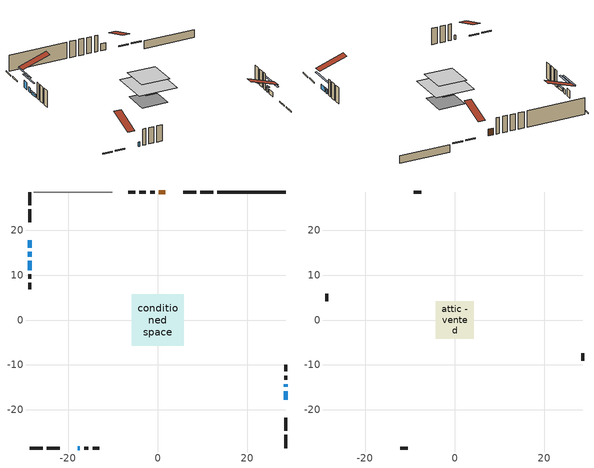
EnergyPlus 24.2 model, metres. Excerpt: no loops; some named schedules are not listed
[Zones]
conditioned space
 floor othersidecoefficients (Floor1 construction): -1.77,-1.77 -1.77,1.77 1.77,1.77 1.77,-1.77 z0.46
 floor adiabatic (AdiabaticFloorConstruction): -5.76,-5.76 -5.76,5.76 5.76,5.76 5.76,-5.76 z2.9
 floor foundation (Slab1 construction): -3.85,-3.85 -3.85,3.85 3.85,3.85 3.85,-3.85 z-1.83
 wall outside (RimJoist1 construction): 12.39,28.56 9.48,28.56 / -28.56,-28.56 -25.64,-28.56 / -28.56,28.56 -28.56,25.64 / 28.56,-28.56 28.56,-25.64 z0.46:0.76
 wall outside (RimJoist2 construction): 8.55,28.56 5.69,28.56 / -24.71,-28.56 -21.86,-28.56 / -28.56,24.71 -28.56,21.86 / 28.56,-24.71 28.56,-21.86 z0.46:0.76
 wall outside (AdiabaticWallConstruction 1): 1.67,28.56 0.21,28.56 z0.46:2.49
 wall outside (AdiabaticWallConstruction): -17.83,-28.56 -17.37,-28.56 z0.46:1.68; 28.56,-17.83 28.56,-15.85 / -28.56,15.23 -28.56,14.16 / 28.56,-14.92 28.56,-14.31 z0.46:1.83; -28.56,17.83 -28.56,16.16 z0.46:2.65; -28.56,13.23 -28.56,11.1 z0.46:1.22
 wall outside (Wall1 construction): -0.72,28.56 -1.7,28.56 / -16.45,-28.56 -15.46,-28.56 / -28.56,10.17 -28.56,9.19 / 28.56,-13.38 28.56,-12.4 z0.46:5.34
 wall outside (Wall2 construction): -2.63,28.56 -4.07,28.56 / -14.54,-28.56 -13.1,-28.56 / -28.56,8.26 -28.56,6.82 / 28.56,-11.47 28.56,-10.03 z0.46:5.34
 wall foundation (FoundationWall1 construction): 28.56,28.56 13.32,28.56 z-1.83:0.46
 wall othersidecoefficients (Wall3 construction): -5,28.56 -6.53,28.56 z0.46:5.34
 wall adiabatic (Wall5 construction): -10.1,28.56 -27.63,28.56 z0.46:5.34
 window (WindowConstruction 5): -17.83,-28.56 -17.38,-28.56 z0.46:1.68
 window (WindowConstruction): 28.56,-17.83 28.56,-15.85 z0.46:1.83
 window (WindowConstruction 1): -28.56,17.83 -28.56,16.16 z0.46:2.65
 window (WindowConstruction 2): -28.56,15.23 -28.56,14.16 z0.46:1.83
 window (WindowConstruction 3): 28.56,-14.92 28.56,-14.31 z0.46:1.83
 window (WindowConstruction 4): -28.56,13.23 -28.56,11.1 z0.46:1.22
 door (Door): 1.67,28.56 0.21,28.56 z0.46:2.49
 ceiling adiabatic (AdiabaticFloorConstruction): 5.76,-5.76 5.76,5.76 -5.76,5.76 -5.76,-5.76 z2.9
attic - vented
 floor to conditioned space (Floor2 construction Reversed): -4.22,-4.22 -4.22,4.22 4.22,4.22 4.22,-4.22 z5.34
 wall outside (Wall4 construction): -7.46,28.56 -9.17,28.56 / -12.17,-28.56 -10.45,-28.56 / -28.56,5.89 -28.56,4.18 / 28.56,-9.11 28.56,-7.39 z0.46:5.34
 roof outside (Roof1 construction): 2.6,28.56,5.34 2.6,20.33,8.08 4.76,20.33,8.08 4.76,28.56,5.34; -18.76,-28.56,5.34 -18.76,-20.33,8.08 -20.93,-20.33,8.08 -20.93,-28.56,5.34; -28.56,18.76,5.34 -20.33,18.76,8.08 -20.33,20.93,8.08 -28.56,20.93,5.34; 28.56,-18.76,5.34 20.33,-18.76,8.08 20.33,-20.93,8.08 28.56,-20.93,5.34
shading: 28.56,-13.21 28.56,-20.47 28.97,-20.47 28.97,-13.21 z4.47; -28.56,13.52 -28.56,20.47 -28.97,20.47 -28.97,13.52 z5.28; -28.56,11.52 -28.56,17.87 -28.97,17.87 -28.97,11.52 z4.47; 28.56,-14.11 28.56,-15.12 28.97,-15.12 28.97,-14.11 z2.03; -28.56,10.9 -28.56,13.43 -28.97,13.43 -28.97,10.9 z1.42
[Building]
Building 1: Terrain=Suburbs
[Site:Location]
Toronto City Centre_ON: Latitude {deg}=43.63; Longitude {deg}=-79.39; Time Zone {hr}=-5; Elevation {m}=77; Keep Site Location Information=Yes
[Site:GroundTemperature:Shallow]
5.01852, 3.26908, 3.12898, 3.95918, 7.29196, 10.6092, 13.4851, 15.3069, 15.4617, 13.9799, 11.1774, 7.9619
[Site:WaterMainsTemperature]
Calculation Method=Schedule; Temperature Schedule=mains temperature schedule
[Material] Roughness=Rough; Thermal Absorptance=0.9
Name | Thickness {m} | Conductivity {W/m-K} | Density {kg/m3} | Specific Heat {J/kg-K} | Solar Absorptance | Visible Absorptance
asphalt or fiberglass shingles | 0.00635 | 0.162714 | 1121.4 | 1465.45 | 0.4 | 0.4
ceiling loosefill ins | 0.169333 | 0.0480833 | 16.02 | 1046.75 | 0.7 | 0.7
ceiling stud and cavity | 0.1397 | 0.0878596 | 65.682 | 1177.47 | 0.7 | 0.7
concrete 4.0 in. | 0.1016 | 1.803125 | 2242.8 | 837.4 | 0.7 | 0.7
concrete 8.0 in. | 0.2032 | 1.803125 | 2242.8 | 837.4 | 0.7 | 0.7
door material | 0.04445 | 0.053851 | 512.64 | 1214.23 | 0.7 | 0.7
exterior vertical ins | 0.0454343 | 0.029427 | 32.04 | 1214.23 | 0.7 | 0.7
floor covering | 0.0127 | 0.0433444 | 54.468 | 1339.84 | 0.6 | 0.6
floor rigid ins; rim joist rigid ins | 0.051816 | 0.029427 | 32.04 | 1214.23 | 0.7 | 0.7
floor rigid ins 1; wall rigid ins | 0.512978 | 0.029427 | 32.04 | 1214.23 | 0.7 | 0.7
floor stud and cavity | 0.1397 | 0.0964124 | 92.3553 | 1139.71 | 0.7 | 0.7
floor stud and cavity 1 | 0.1397 | 1.75129 | 37.0049 | 1207.88 | 0.7 | 0.7
furniture material conditioned space 1 | 0.1524 | 0.115458 | 640.8 | 1214.23 | 0.6 | 0.6
gypsum board | 0.0127 | 0.160291 | 801 | 837.4 | 0.6 | 0.6
gypsum board 1 | 0.0127 | 0.160291 | 801 | 837.4 | 0.7 | 0.7
osb sheathing 0.5 in. | 0.0127 | 0.115458 | 512.64 | 1214.23 | 0.7 | 0.7
osb sheathing 0.5 in. 1 | 0.0127 | 0.115458 | 512.64 | 1214.23 | 0.4 | 0.4
osb sheathing 0.75 in. | 0.01905 | 0.115458 | 512.64 | 1214.23 | 0.7 | 0.7
osb sheathing 2.0 in. | 0.0508 | 0.115458 | 512.64 | 1214.23 | 0.7 | 0.7
rim joist stud and cavity | 0.0508 | 0.0453203 | 125.044 | 1163.47 | 0.6 | 0.6
rim joist stud and cavity 1 | 0.0508 | 0.273253 | 125.044 | 1163.47 | 0.6 | 0.6
wall stud and cavity | 0.1397 | 0.0861437 | 139.0536 | 1170.24 | 0.7 | 0.7
wall stud and cavity 1 | 0.1397 | 0.0991731 | 139.0536 | 1170.24 | 0.7 | 0.7
wall stud and cavity 2 | 0.1397 | 0.0948406 | 139.0536 | 1170.24 | 0.7 | 0.7
wall stud and cavity 3 | 0.0889 | 6.9971 | 50.32683 | 1063.81 | 0.6 | 0.6
wall stud and cavity 4 | 0.1397 | 0.078278 | 139.0536 | 1170.24 | 0.7 | 0.7
wall stud and cavity 5 | 0.0889 | 0.380278 | 52.3479 | 1209.89 | 0.7 | 0.7
wall stud and cavity 6 | 0.0889 | 0.391764 | 83.0341 | 1211.67 | 0.7 | 0.7
wood siding | 0.0254 | 0.102417 | 544.68 | 1172.36 | 0.4 | 0.4
wood siding 1 | 0.00254 | 0.102417 | 544.68 | 1172.36 | 0.4 | 0.4
wood siding 2; wood siding 3; wood siding 4 | 0.0254 | 0.102417 | 544.68 | 1172.36 | 0.7 | 0.7
[WindowMaterial:SimpleGlazingSystem]
Name | U-Factor {W/m2-K} | Solar Heat Gain Coefficient
WindowMaterial | 2.89578 | 0.69
WindowMaterial 1 | 2.97414 | 0.59
WindowMaterial 2 | 2.9219 | 0.66
WindowMaterial 3 | 2.96448 | 0.63
WindowMaterial 4 | 2.95426 | 0.63
WindowMaterial 5 | 6.74774 | 0.74
[Construction]
AdiabaticFloorConstruction: floor stud and cavity 1, floor rigid ins 1, osb sheathing 0.75 in., floor covering
AdiabaticWallConstruction: wood siding 3, wall rigid ins, wall stud and cavity 5, gypsum board
AdiabaticWallConstruction 1: wood siding 4, wall rigid ins, wall stud and cavity 5, gypsum board
Door: door material
Floor1 construction: floor stud and cavity, floor rigid ins, osb sheathing 0.75 in., floor covering
Floor2 construction Reversed: gypsum board, ceiling stud and cavity, ceiling loosefill ins
FoundationWall1 construction: concrete 8.0 in., gypsum board 1
furniture construction conditioned space 1: furniture material conditioned space 1
PartitionWallConstruction: gypsum board, wall stud and cavity 6, gypsum board
RimJoist1 construction: wood siding 2, osb sheathing 2.0 in., rim joist stud and cavity
RimJoist2 construction: wood siding 2, rim joist rigid ins, osb sheathing 2.0 in., rim joist stud and cavity 1
Roof1 construction: asphalt or fiberglass shingles
Slab1 construction: concrete 4.0 in.
Wall1 construction: wood siding, osb sheathing 0.5 in., wall stud and cavity, gypsum board
Wall2 construction: wood siding, osb sheathing 0.5 in., wall stud and cavity 1, gypsum board
Wall3 construction: osb sheathing 0.5 in. 1, wall stud and cavity 2, gypsum board
Wall4 construction: wood siding 1, wall stud and cavity 3
Wall5 construction: osb sheathing 0.5 in. 1, wall stud and cavity 4, gypsum board
WindowConstruction: WindowMaterial
WindowConstruction 1: WindowMaterial 1
WindowConstruction 2: WindowMaterial 2
WindowConstruction 3: WindowMaterial 3
WindowConstruction 4: WindowMaterial 4
WindowConstruction 5: WindowMaterial 5
[Zone] Multiplier=1; Part of Total Floor Area=Yes
Name | Volume {m3}
attic - vented | 31.7043
conditioned space | 489.4
[Space]
Name | Zone | Volume {m3}
attic - vented 1 | attic - vented | 31.7043
conditioned space 1 | conditioned space | 489.4
[ZoneInfiltration:EffectiveLeakageArea]
infil attic - vented 1: Zone or Space=attic - vented 1; Schedule=Always On Discrete; Effective Air Leakage Area {cm2}=3000.42; Stack Coefficient=0.000529708; Wind Coefficient=1.55503e-05
[ZoneMixing]
whole house fan mix: Zone or Space=attic - vented; Schedule=Always On Continuous; Design Flow Rate Calculation Method=Flow/Zone; Design Flow Rate {m3/s}=0; Source Zone or Space=conditioned space
[SurfaceProperty:OtherSideCoefficients]
other non-freezing space: Combined Convective/Radiative Film Coefficient {W/m2-K}=8.35; Constant Temperature Coefficient=1; External Dry-Bulb Temperature Coefficient=0; Ground Temperature Coefficient=0; Wind Speed Coefficient=0; Zone Air Temperature Coefficient=0; Constant Temperature Schedule=other non-freezing space; Previous Other Side Temperature Coefficient=0
[SurfaceProperty:ExposedFoundationPerimeter]
Slab1: Exposed Perimeter Calculation Method=TotalExposedPerimeter; Total Exposed Perimeter {m}=15.237
[InternalMass] Zone or ZoneList=conditioned space; Space or SpaceList=conditioned space 1
Name | Construction | Surface Area {m2}
furniture mass conditioned space 1 | furniture construction conditioned space 1 | 81.8039
partition wall mass | PartitionWallConstruction | 204.51
[Lights]
interior lighting: Zone or ZoneList or Space or SpaceList=conditioned space 1; Schedule=interior lighting schedule; Design Level Calculation Method=LightingLevel; Lighting Level {W}=343.2; Return Air Fraction=0; Fraction Radiant=0.6; Fraction Visible=0.2; Fraction Replaceable=1
[People]
occupants: Zone or ZoneList or Space or SpaceList=conditioned space 1; Number of People Schedule=occupants schedule; Number of People Calculation Method=People; Number of People=3; Fraction Radiant=0.314171; Sensible Heat Fraction=0.56303; Activity Level Schedule=occupants activity schedule; Carbon Dioxide Generation Rate {m3/s-W}=0; Enable ASHRAE 55 Comfort Warnings=No; Mean Radiant Temperature Calculation Type=EnclosureAveraged
[ElectricEquipment] Zone or ZoneList or Space or SpaceList=conditioned space 1; Design Level Calculation Method=EquipmentLevel
Name | Schedule | Design Level {W} | Fraction Latent | Fraction Radiant | Fraction Lost
clothes dryer | clothes dryer schedule | 140.772 | 0.015 | 0.081 | 0.85
clothes washer | clothes washer schedule | 32.1985 | 0.03 | 0.162 | 0.7
cooking range | cooking range schedule | 208.969 | 0.08 | 0.432 | 0.2
dishwasher | dishwasher schedule | 66.8632 | 0.3 | 0.18 | 0.4
fridge | fridge schedule | 72.9452 | 0 | 0.6 | 0
mech vent house fan | mech vent house fan schedule | 0.95 | 0 | 0 | 1
mech vent house fan cfis | mech vent house fan cfis schedule | 0 | 0 | 0 | 0
misc plug loads | misc plug loads schedule | 494.7 | 0.045 | 0.513 | 0.1
whole house fan | Always On Discrete | 0 | 0 | 0 | 1
[OtherEquipment] Zone or ZoneList or Space or SpaceList=conditioned space 1; Design Level Calculation Method=EquipmentLevel
Name | Fuel Type | Schedule | Design Level {W} | Fraction Latent | Fraction Radiant | Fraction Lost
clothes dryer 1 | Electricity | clothes dryer schedule | 0 | 0.015 | 0.081 | 0.85
cooking range 1 | Electricity | cooking range schedule | 0 | 0.08 | 0.432 | 0.2
general water use latent | None | general water use schedule | 59.3978 | 1 | 0 | 0
general water use sensible | None | general water use schedule | -58.539 | 0 | 0.6 | 0
mech vent house fan latent load | None | Always On Discrete | 0 | 1 | 0 | 0
mech vent house fan sensible load | None | Always On Discrete | 0 | 0 | 0 | 0
water heater energy adjustment1 | NaturalGas | Always On Discrete | 0.01 | 0 | 0 | 1
[ZoneInfiltration:DesignFlowRate] Zone or ZoneList or Space or SpaceList=conditioned space 1; Schedule=Always On Discrete; Design Flow Rate Calculation Method=Flow/Zone; Design Flow Rate {m3/s}=0
infil flow; natural vent flow; whole house fan flow
[AvailabilityManager:Scheduled]
central ac and furnace airloop Availability Manager: Schedule=Always On Discrete
[Foundation:Kiva]
Foundation Kiva 1: Initial Indoor Air Temperature {C}=18; Wall Height Above Grade {m}=0.460004; Wall Depth Below Slab {m}=0.2032; Custom Block Material Name 1=exterior vertical ins; Custom Block Depth 1 {m}=2.28999; Custom Block X Position 1 {m}=0.2159; Custom Block Z Position 1 {m}=0
[Foundation:Kiva:Settings]
Soil Conductivity {W/m-K}=0.849921; Soil Density {kg/m3}=1842.3; Soil Specific Heat {J/kg-K}=418.7; Ground Solar Absorptivity=0.9; Ground Thermal Absorptivity=0.9; Ground Surface Roughness {m}=0.03; Far-Field Width {m}=40; Deep-Ground Boundary Condition=ZeroFlux; Deep-Ground Depth {m}=40; Minimum Cell Dimension {m}=0.2; Maximum Cell Growth Coefficient=3; Simulation Timestep=Timestep
[Exterior:Lights]
exterior lighting: Schedule=exterior lighting schedule; Design Level {W}=75.6
[EnergyManagementSystem:GlobalVariable]
central_ac_and_furnace_airloop_Fan_RTF
infil_program_Qfan
infil_program_Qinf
natural_vent_program_Qnv
natural_vent_program_Qwhf
[EnergyManagementSystem:Sensor]
Name | Output:Variable or Output:Meter Index Key | Output:Variable or Output:Meter
airflow_gain | infil flow | Infiltration Sensible Heat Gain Energy
airflow_gain_1 | natural vent flow | Infiltration Sensible Heat Gain Energy
airflow_gain_2 | whole house fan flow | Infiltration Sensible Heat Gain Energy
airflow_loss | infil flow | Infiltration Sensible Heat Loss Energy
airflow_loss_1 | natural vent flow | Infiltration Sensible Heat Loss Energy
airflow_loss_2 | whole house fan flow | Infiltration Sensible Heat Loss Energy
clg_load_cond |  | Cooling:EnergyTransfer:Zone:CONDITIONED SPACE
clg_sp_s; clg_sp_s_1 | cooling setpoint | Schedule Value
clothes_dryer_exhaust_0_sch_s | clothes dryer exhaust 0 schedule | Schedule Value
cool_season | cooling season schedule | Schedule Value
htg_load_cond |  | Heating:EnergyTransfer:Zone:CONDITIONED SPACE
htg_sp_s; htg_sp_s_1 | heating setpoint | Schedule Value
ig_ee_conv | clothes dryer | Electric Equipment Convective Heating Energy
ig_ee_conv_2 | cooking range | Electric Equipment Convective Heating Energy
ig_ee_conv_4 | fridge | Electric Equipment Convective Heating Energy
ig_ee_conv_5 | misc plug loads | Electric Equipment Convective Heating Energy
ig_ee_conv_6 | whole house fan | Electric Equipment Convective Heating Energy
ig_ee_rad | clothes dryer | Electric Equipment Radiant Heating Energy
ig_ee_rad_2 | cooking range | Electric Equipment Radiant Heating Energy
ig_ee_rad_4 | fridge | Electric Equipment Radiant Heating Energy
ig_ee_rad_5 | misc plug loads | Electric Equipment Radiant Heating Energy
ig_ee_rad_6 | whole house fan | Electric Equipment Radiant Heating Energy
ig_lgt_conv | interior lighting | Lights Convective Heating Energy
ig_lgt_rad | interior lighting | Lights Radiant Heating Energy
ig_lgt_vis | interior lighting | Lights Visible Radiation Heating Energy
ig_oe_conv | clothes dryer 1 | Other Equipment Convective Heating Energy
ig_oe_conv_1 | cooking range 1 | Other Equipment Convective Heating Energy
ig_oe_conv_2 | general water use latent | Other Equipment Convective Heating Energy
ig_oe_conv_3 | general water use sensible | Other Equipment Convective Heating Energy
ig_oe_conv_4 | water heater energy adjustment1 | Other Equipment Convective Heating Energy
ig_oe_rad | clothes dryer 1 | Other Equipment Radiant Heating Energy
ig_oe_rad_1 | cooking range 1 | Other Equipment Radiant Heating Energy
ig_oe_rad_2 | general water use latent | Other Equipment Radiant Heating Energy
ig_oe_rad_3 | general water use sensible | Other Equipment Radiant Heating Energy
ig_oe_rad_4 | water heater energy adjustment1 | Other Equipment Radiant Heating Energy
ig_ppl_conv | occupants | People Convective Heating Energy
ig_ppl_rad | occupants | People Radiant Heating Energy
im_conv | furniture mass conditioned space 1 | Surface Inside Face Convection Heat Gain Energy
im_conv_1 | partition wall mass | Surface Inside Face Convection Heat Gain Energy
im_ig | furniture mass conditioned space 1 | Surface Inside Face Internal Gains Radiation Heat Gain Energy
im_ig_1 | partition wall mass | Surface Inside Face Internal Gains Radiation Heat Gain Energy
im_lgt | furniture mass conditioned space 1 | Surface Inside Face Lights Radiation Heat Gain Energy
im_lgt_1 | partition wall mass | Surface Inside Face Lights Radiation Heat Gain Energy
im_sol | furniture mass conditioned space 1 | Surface Inside Face Solar Radiation Heat Gain Energy
im_sol_1 | partition wall mass | Surface Inside Face Solar Radiation Heat Gain Energy
im_surf | furniture mass conditioned space 1 | Surface Inside Face Net Surface Thermal Radiation Heat Gain Energy
im_surf_1 | partition wall mass | Surface Inside Face Net Surface Thermal Radiation Heat Gain Energy
mv_conv | mech vent house fan | Electric Equipment Convective Heating Energy
mv_conv_1 | mech vent house fan cfis | Electric Equipment Convective Heating Energy
mv_conv_2 | mech vent house fan latent load | Other Equipment Convective Heating Energy
mv_conv_3 | mech vent house fan sensible load | Other Equipment Convective Heating Energy
mv_rad | mech vent house fan | Electric Equipment Radiant Heating Energy
mv_rad_1 | mech vent house fan cfis | Electric Equipment Radiant Heating Energy
mv_rad_2 | mech vent house fan latent load | Other Equipment Radiant Heating Energy
mv_rad_3 | mech vent house fan sensible load | Other Equipment Radiant Heating Energy
natural_vent_s | natural vent schedule | Schedule Value
oa_temp |  | Site Outdoor Air Drybulb Temperature
out_pb_s |  | Site Outdoor Air Barometric Pressure
out_wt_s |  | Site Outdoor Air Humidity Ratio
site_vw_s |  | Site Wind Speed
ss_back_out | Window1 | Surface Window Shortwave from Zone Back Out Window Heat Transfer Rate
ss_back_out_1 | Window2 | Surface Window Shortwave from Zone Back Out Window Heat Transfer Rate
ss_back_out_2 | Window3 | Surface Window Shortwave from Zone Back Out Window Heat Transfer Rate
ss_back_out_3 | Window4 | Surface Window Shortwave from Zone Back Out Window Heat Transfer Rate
ss_back_out_4 | Window5 | Surface Window Shortwave from Zone Back Out Window Heat Transfer Rate
ss_back_out_5 | Window6 | Surface Window Shortwave from Zone Back Out Window Heat Transfer Rate
ss_conv | Door1 | Surface Inside Face Convection Heat Gain Energy
ss_conv_1 | Window1 | Surface Inside Face Convection Heat Gain Energy
ss_conv_2 | Window2 | Surface Inside Face Convection Heat Gain Energy
ss_conv_3 | Window3 | Surface Inside Face Convection Heat Gain Energy
ss_conv_4 | Window4 | Surface Inside Face Convection Heat Gain Energy
ss_conv_5 | Window5 | Surface Inside Face Convection Heat Gain Energy
ss_conv_6 | Window6 | Surface Inside Face Convection Heat Gain Energy
ss_ig | Door1 | Surface Inside Face Internal Gains Radiation Heat Gain Energy
ss_ig_1 | Window1 | Surface Inside Face Internal Gains Radiation Heat Gain Energy
ss_ig_2 | Window2 | Surface Inside Face Internal Gains Radiation Heat Gain Energy
ss_ig_3 | Window3 | Surface Inside Face Internal Gains Radiation Heat Gain Energy
ss_ig_4 | Window4 | Surface Inside Face Internal Gains Radiation Heat Gain Energy
ss_ig_5 | Window5 | Surface Inside Face Internal Gains Radiation Heat Gain Energy
ss_ig_6 | Window6 | Surface Inside Face Internal Gains Radiation Heat Gain Energy
ss_lgt | Door1 | Surface Inside Face Lights Radiation Heat Gain Energy
ss_sol | Door1 | Surface Inside Face Solar Radiation Heat Gain Energy
ss_surf | Door1 | Surface Inside Face Net Surface Thermal Radiation Heat Gain Energy
ss_surf_1 | Window1 | Surface Inside Face Net Surface Thermal Radiation Heat Gain Energy
ss_surf_2 | Window2 | Surface Inside Face Net Surface Thermal Radiation Heat Gain Energy
ss_surf_3 | Window3 | Surface Inside Face Net Surface Thermal Radiation Heat Gain Energy
ss_surf_4 | Window4 | Surface Inside Face Net Surface Thermal Radiation Heat Gain Energy
ss_surf_5 | Window5 | Surface Inside Face Net Surface Thermal Radiation Heat Gain Energy
ss_surf_6 | Window6 | Surface Inside Face Net Surface Thermal Radiation Heat Gain Energy
ss_trans_in | Window1 | Surface Window Transmitted Solar Radiation Rate
ss_trans_in_1 | Window2 | Surface Window Transmitted Solar Radiation Rate
ss_trans_in_2 | Window3 | Surface Window Transmitted Solar Radiation Rate
ss_trans_in_3 | Window4 | Surface Window Transmitted Solar Radiation Rate
ss_trans_in_4 | Window5 | Surface Window Transmitted Solar Radiation Rate
ss_trans_in_5 | Window6 | Surface Window Transmitted Solar Radiation Rate
ss_trans_out | Window1 | Surface Inside Face Initial Transmitted Diffuse Transmitted Out Window Solar Radiation Rate
ss_trans_out_1 | Window2 | Surface Inside Face Initial Transmitted Diffuse Transmitted Out Window Solar Radiation Rate
ss_trans_out_2 | Window3 | Surface Inside Face Initial Transmitted Diffuse Transmitted Out Window Solar Radiation Rate
ss_trans_out_3 | Window4 | Surface Inside Face Initial Transmitted Diffuse Transmitted Out Window Solar Radiation Rate
ss_trans_out_4 | Window5 | Surface Inside Face Initial Transmitted Diffuse Transmitted Out Window Solar Radiation Rate
ss_trans_out_5 | Window6 | Surface Inside Face Initial Transmitted Diffuse Transmitted Out Window Solar Radiation Rate
s_conv | Floor1 | Surface Inside Face Convection Heat Gain Energy
s_conv_1 | Floor2 | Surface Inside Face Convection Heat Gain Energy
s_conv_10 | RimJoist2:180 | Surface Inside Face Convection Heat Gain Energy
s_conv_11 | RimJoist2:270 | Surface Inside Face Convection Heat Gain Energy
s_conv_12 | RimJoist2:90 | Surface Inside Face Convection Heat Gain Energy
s_conv_13 | Slab1 | Surface Inside Face Convection Heat Gain Energy
s_conv_14 | Wall1:0 | Surface Inside Face Convection Heat Gain Energy
s_conv_15 | Wall1:180 | Surface Inside Face Convection Heat Gain Energy
s_conv_16 | Wall1:270 | Surface Inside Face Convection Heat Gain Energy
s_conv_17 | Wall1:90 | Surface Inside Face Convection Heat Gain Energy
s_conv_18 | Wall2:0 | Surface Inside Face Convection Heat Gain Energy
s_conv_19 | Wall2:180 | Surface Inside Face Convection Heat Gain Energy
s_conv_2 | FoundationWall1 | Surface Inside Face Convection Heat Gain Energy
s_conv_20 | Wall2:270 | Surface Inside Face Convection Heat Gain Energy
s_conv_21 | Wall2:90 | Surface Inside Face Convection Heat Gain Energy
s_conv_22 | Wall3 | Surface Inside Face Convection Heat Gain Energy
s_conv_23 | Wall5 | Surface Inside Face Convection Heat Gain Energy
s_conv_3 | inferred conditioned ceiling | Surface Inside Face Convection Heat Gain Energy
s_conv_4 | inferred conditioned floor | Surface Inside Face Convection Heat Gain Energy
s_conv_5 | RimJoist1:0 | Surface Inside Face Convection Heat Gain Energy
s_conv_6 | RimJoist1:180 | Surface Inside Face Convection Heat Gain Energy
s_conv_7 | RimJoist1:270 | Surface Inside Face Convection Heat Gain Energy
s_conv_8 | RimJoist1:90 | Surface Inside Face Convection Heat Gain Energy
s_conv_9 | RimJoist2:0 | Surface Inside Face Convection Heat Gain Energy
s_ig | Floor1 | Surface Inside Face Internal Gains Radiation Heat Gain Energy
s_ig_1 | Floor2 | Surface Inside Face Internal Gains Radiation Heat Gain Energy
s_ig_10 | RimJoist2:180 | Surface Inside Face Internal Gains Radiation Heat Gain Energy
s_ig_11 | RimJoist2:270 | Surface Inside Face Internal Gains Radiation Heat Gain Energy
s_ig_12 | RimJoist2:90 | Surface Inside Face Internal Gains Radiation Heat Gain Energy
s_ig_13 | Slab1 | Surface Inside Face Internal Gains Radiation Heat Gain Energy
s_ig_14 | Wall1:0 | Surface Inside Face Internal Gains Radiation Heat Gain Energy
s_ig_15 | Wall1:180 | Surface Inside Face Internal Gains Radiation Heat Gain Energy
s_ig_16 | Wall1:270 | Surface Inside Face Internal Gains Radiation Heat Gain Energy
s_ig_17 | Wall1:90 | Surface Inside Face Internal Gains Radiation Heat Gain Energy
s_ig_18 | Wall2:0 | Surface Inside Face Internal Gains Radiation Heat Gain Energy
s_ig_19 | Wall2:180 | Surface Inside Face Internal Gains Radiation Heat Gain Energy
s_ig_2 | FoundationWall1 | Surface Inside Face Internal Gains Radiation Heat Gain Energy
s_ig_20 | Wall2:270 | Surface Inside Face Internal Gains Radiation Heat Gain Energy
s_ig_21 | Wall2:90 | Surface Inside Face Internal Gains Radiation Heat Gain Energy
s_ig_22 | Wall3 | Surface Inside Face Internal Gains Radiation Heat Gain Energy
s_ig_23 | Wall5 | Surface Inside Face Internal Gains Radiation Heat Gain Energy
s_ig_3 | inferred conditioned ceiling | Surface Inside Face Internal Gains Radiation Heat Gain Energy
s_ig_4 | inferred conditioned floor | Surface Inside Face Internal Gains Radiation Heat Gain Energy
s_ig_5 | RimJoist1:0 | Surface Inside Face Internal Gains Radiation Heat Gain Energy
s_ig_6 | RimJoist1:180 | Surface Inside Face Internal Gains Radiation Heat Gain Energy
s_ig_7 | RimJoist1:270 | Surface Inside Face Internal Gains Radiation Heat Gain Energy
s_ig_8 | RimJoist1:90 | Surface Inside Face Internal Gains Radiation Heat Gain Energy
s_ig_9 | RimJoist2:0 | Surface Inside Face Internal Gains Radiation Heat Gain Energy
s_lgt | Floor1 | Surface Inside Face Lights Radiation Heat Gain Energy
s_lgt_1 | Floor2 | Surface Inside Face Lights Radiation Heat Gain Energy
s_lgt_10 | RimJoist2:180 | Surface Inside Face Lights Radiation Heat Gain Energy
s_lgt_11 | RimJoist2:270 | Surface Inside Face Lights Radiation Heat Gain Energy
s_lgt_12 | RimJoist2:90 | Surface Inside Face Lights Radiation Heat Gain Energy
s_lgt_13 | Slab1 | Surface Inside Face Lights Radiation Heat Gain Energy
s_lgt_14 | Wall1:0 | Surface Inside Face Lights Radiation Heat Gain Energy
s_lgt_15 | Wall1:180 | Surface Inside Face Lights Radiation Heat Gain Energy
s_lgt_16 | Wall1:270 | Surface Inside Face Lights Radiation Heat Gain Energy
s_lgt_17 | Wall1:90 | Surface Inside Face Lights Radiation Heat Gain Energy
s_lgt_18 | Wall2:0 | Surface Inside Face Lights Radiation Heat Gain Energy
s_lgt_19 | Wall2:180 | Surface Inside Face Lights Radiation Heat Gain Energy
s_lgt_2 | FoundationWall1 | Surface Inside Face Lights Radiation Heat Gain Energy
